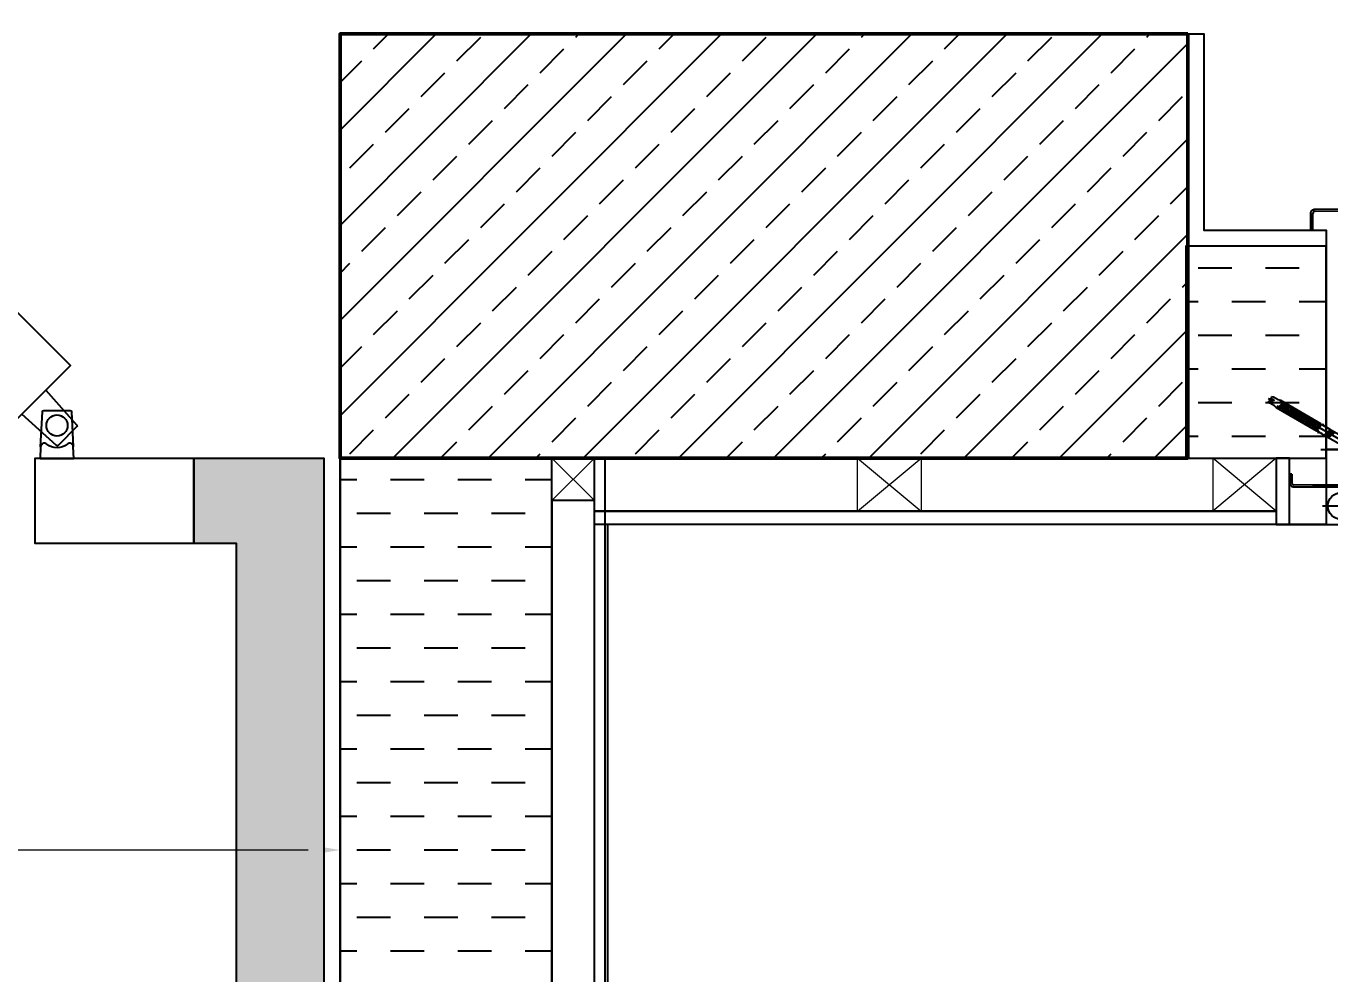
# Model space of a CAD drawing. Extents: x 820 to 5791, y 1495 to 5010.
# Drawn here: x 2364.8 to 2487.8, y 3638.1 to 3727.5 of the extents above; entities that cross this region are included whole.
import ezdxf

# ---------------------------------------------------------------- set-up
doc = ezdxf.new("R2010")
doc.units = 0
doc.header["$LTSCALE"] = 20
doc.linetypes.add('( Hidden )', pattern=[0.375, 0.25, -0.125])
doc.linetypes.add('CACHE', pattern=[0.375, 0.25, -0.125])
doc.layers.get('0').update_dxf_attribs({"linetype": 'CONTINUOUS', "lineweight": 15})
doc.layers.get('DEFPOINTS').update_dxf_attribs({"linetype": 'CONTINUOUS'})
for name, color, linetype, lineweight in [('0_YKA_Dim_int', 183, 'CONTINUOUS', 9), ('3_V_Profile_Metal', 141, 'CONTINUOUS', 15), ('_00_TT_PLASTER INTERIOR', 60, 'CONTINUOUS', 0), ('Asma Tavan Ölçü', 7, 'CONTINUOUS', 15), ('KOLON', 7, 'CONTINUOUS', 50)]:
    doc.layers.add(name, color=color, linetype=linetype, lineweight=lineweight)
for name, color, linetype in [('2_V_Wall', 43, 'CONTINUOUS'), ('2_V_Wall_Cementboard', 240, 'CONTINUOUS'), ('2_V_Wall_Gasblock', 133, 'CONTINUOUS'), ('3_V_Insulation_Sound', 41, 'BATTING'), ('4_V0_Door', 21, 'CONTINUOUS'), ('6_YKA_Furniture_Stainless', 95, 'CONTINUOUS'), ('Kiriş', 7, 'CONTINUOUS'), ('Kıtc-003 Kapı', 3, 'CONTINUOUS'), ('Kıtc-034 Soğuk Oda', 1, 'CONTINUOUS'), ('TARAMA', 8, 'CONTINUOUS')]:
    doc.layers.add(name, color=color, linetype=linetype)
doc.layers.add('_00_TT_AREA', color=140, linetype='CONTINUOUS', plot=False)
doc.styles.add('ROMANSTW', font='Romanstw.shx', dxfattribs={"width": 0.8})
doc.linetypes.add('BATTING', pattern='A,0.00254,-2.54,[134,ltypeshp.shx,S=2.54,R=0,X=-2.54,Y=0],-5.08,[134,ltypeshp.shx,S=2.54,R=180,X=2.54,Y=0],-2.54', length=10.16254)
doc.dimstyles.new('ÖLÇÜ-8', dxfattribs={"dimtxt": 8, "dimasz": 3, "dimexe": 3, "dimexo": 0, "dimgap": 3, "dimtad": 1, "dimdec": 0, "dimzin": 0, "dimdsep": 46, "dimtxsty": 'ROMANSTW', "dimsah": 1, "dimcen": 0.09, "dimclrt": 256, "dimadec": 0, "dimazin": 0, "dimtfac": 1, "dimtdec": 0, "dimtix": 1, "dimtmove": 0, "dimatfit": 0, "dimfxl": 1, "dimtolj": 1, "dimtzin": 0, "dimlwd": 9, "dimlwe": 9, "dimarcsym": 0})

# ---------------------------------------------------------------- blocks, each defined once
blk = doc.blocks.new('mek kap')
at = {"layer": '4_V0_Door'}
for p, q in [((39329.49, 96833.05, 0), (39333.89, 96833.06, 0)), ((39335.85, 96831.86, 0), (39336.05, 96831.86, 0)), ((39332.61, 96810.36, 0), (39332.61, 96830.36, 0)), ((39333.11, 96829.55, 0), (39328.91, 96829.54, 0)), ((39329.81, 96829.47, 0), (39333.17, 96827.54, 0)), ((39333.28, 96827.9, 0), (39331.36, 96829.01, 0)), ((39331.79, 96827.9, 0), (39332.38, 96828.42, 0)), ((39332.32, 96828.46, 0), (39332.46, 96828.38, 0)), ((39332.32, 96828.46, 0), (39332.46, 96828.38, 0)), ((39332.32, 96828.46, 0), (39332.46, 96828.38, 0)), ((39332.91, 96827.26, 0), (39330.99, 96828.36, 0)), ((39331.89, 96827.85, 0), (39332.48, 96828.36, 0)), ((39331.95, 96827.81, 0), (39332.54, 96828.33, 0)), ((39332.05, 96827.76, 0), (39332.64, 96828.27, 0)), ((39332.11, 96827.72, 0), (39332.7, 96828.23, 0)), ((39332.21, 96827.66, 0), (39332.8, 96828.18, 0)), ((39332.26, 96827.63, 0), (39332.25, 96827.62, 0)), ((39332.4, 96827.55, 0), (39332.26, 96827.63, 0)), ((39332.26, 96827.63, 0), (39332.4, 96827.55, 0)), ((39332.26, 96827.63, 0), (39332.4, 96827.55, 0)), ((39332.26, 96827.63, 0), (39332.4, 96827.55, 0)), ((39332.26, 96827.63, 0), (39332.4, 96827.55, 0)), ((39332.62, 96827.42, 0), (39332.48, 96827.5, 0)), ((39332.48, 96827.5, 0), (39332.62, 96827.42, 0)), ((39332.48, 96827.5, 0), (39332.57, 96827.45, 0)), ((39332.48, 96827.5, 0), (39332.62, 96827.42, 0)), ((39332.62, 96827.42, 0), (39332.48, 96827.5, 0)), ((39332.54, 96828.33, 0), (39332.68, 96828.26, 0)), ((39332.54, 96828.33, 0), (39332.68, 96828.26, 0)), ((39332.54, 96828.33, 0), (39332.68, 96828.26, 0)), ((39332.54, 96828.33, 0), (39332.68, 96828.26, 0)), ((39332.57, 96827.45, 0), (39332.62, 96827.42, 0)), ((39332.84, 96827.29, 0), (39332.71, 96827.37, 0)), ((39332.71, 96827.37, 0), (39332.84, 96827.29, 0)), ((39332.71, 96827.37, 0), (39332.84, 96827.29, 0)), ((39332.71, 96827.37, 0), (39332.84, 96827.29, 0)), ((39332.84, 96827.29, 0), (39332.71, 96827.37, 0)), ((39332.71, 96827.37, 0), (39332.84, 96827.29, 0)), ((39332.76, 96828.21, 0), (39332.9, 96828.13, 0)), ((39332.76, 96828.21, 0), (39332.9, 96828.13, 0)), ((39332.76, 96828.21, 0), (39332.9, 96828.13, 0)), ((39332.76, 96828.21, 0), (39332.9, 96828.13, 0)), ((39332.76, 96828.21, 0), (39332.9, 96828.13, 0)), ((39332.87, 96827.18, 0), (39332.91, 96827.26, 0)), ((39333, 96827.17, 0), (39332.87, 96827.18, 0)), ((39333.06, 96827.17, 0), (39332.93, 96827.24, 0)), ((39332.93, 96827.24, 0), (39333.06, 96827.17, 0)), ((39332.93, 96827.24, 0), (39333.05, 96827.17, 0)), ((39332.93, 96827.24, 0), (39333.06, 96827.17, 0)), ((39333.06, 96827.17, 0), (39332.93, 96827.24, 0)), ((39332.93, 96827.24, 0), (39333.01, 96827.2, 0)), ((39332.99, 96828.08, 0), (39333.12, 96828, 0)), ((39332.99, 96828.08, 0), (39333.12, 96828, 0)), ((39332.99, 96828.08, 0), (39333.12, 96828, 0)), ((39332.99, 96828.08, 0), (39333.12, 96828, 0)), ((39332.99, 96828.08, 0), (39333.12, 96828, 0)), ((39333.01, 96827.2, 0), (39333.06, 96827.17, 0)), ((39333.1, 96827.23, 0), (39333.15, 96827.32, 0)), ((39333.21, 96827.95, 0), (39333.34, 96827.87, 0)), ((39333.21, 96827.95, 0), (39333.34, 96827.87, 0)), ((39333.21, 96827.95, 0), (39333.34, 96827.87, 0)), ((39333.21, 96827.95, 0), (39333.34, 96827.87, 0)), ((39333.21, 96827.95, 0), (39333.34, 96827.87, 0)), ((39333.21, 96827.95, 0), (39333.34, 96827.87, 0)), ((39333.33, 96827.98, 0), (39333.28, 96827.9, 0)), ((39333.4, 96827.87, 0), (39333.33, 96827.98, 0)), ((39333.39, 96827.74, 0), (39333.34, 96827.65, 0)), ((39333.43, 96827.82, 0), (39333.57, 96827.75, 0)), ((39333.43, 96827.82, 0), (39333.57, 96827.75, 0)), ((39333.43, 96827.82, 0), (39333.57, 96827.75, 0)), ((39333.43, 96827.82, 0), (39333.57, 96827.75, 0)), ((39333.43, 96827.82, 0), (39333.57, 96827.75, 0)), ((39333.43, 96827.82, 0), (39333.57, 96827.75, 0)), ((39333.5, 96827.8, 0), (39337.29, 96825.62, 0)), ((39333.65, 96827.7, 0), (39333.79, 96827.62, 0)), ((39333.65, 96827.7, 0), (39333.79, 96827.62, 0)), ((39333.65, 96827.7, 0), (39333.79, 96827.62, 0)), ((39333.65, 96827.7, 0), (39333.79, 96827.62, 0)), ((39333.65, 96827.7, 0), (39333.79, 96827.62, 0)), ((39333.87, 96827.57, 0), (39334.01, 96827.49, 0)), ((39333.87, 96827.57, 0), (39334.01, 96827.49, 0)), ((39333.87, 96827.57, 0), (39334.01, 96827.49, 0)), ((39333.87, 96827.57, 0), (39334.01, 96827.49, 0)), ((39333.87, 96827.57, 0), (39334.01, 96827.49, 0)), ((39334.1, 96827.44, 0), (39334.23, 96827.36, 0)), ((39334.1, 96827.44, 0), (39334.23, 96827.36, 0)), ((39334.1, 96827.44, 0), (39334.23, 96827.36, 0)), ((39334.1, 96827.44, 0), (39334.23, 96827.36, 0)), ((39334.32, 96827.31, 0), (39334.45, 96827.24, 0)), ((39334.32, 96827.31, 0), (39334.45, 96827.24, 0)), ((39334.32, 96827.31, 0), (39334.45, 96827.24, 0)), ((39334.54, 96827.19, 0), (39336.64, 96825.98, 0)), ((39334.54, 96827.19, 0), (39334.68, 96827.11, 0)), ((39333.11, 96827.11, 0), (39336.89, 96824.93, 0)), ((39333.19, 96827.09, 0), (39333.15, 96827.12, 0)), ((39333.15, 96827.12, 0), (39333.29, 96827.04, 0)), ((39333.15, 96827.12, 0), (39333.29, 96827.04, 0)), ((39333.15, 96827.12, 0), (39333.29, 96827.04, 0)), ((39333.29, 96827.04, 0), (39333.15, 96827.12, 0)), ((39333.15, 96827.12, 0), (39333.29, 96827.04, 0)), ((39333.37, 96826.99, 0), (39333.51, 96826.91, 0)), ((39333.37, 96826.99, 0), (39333.51, 96826.91, 0)), ((39333.37, 96826.99, 0), (39333.51, 96826.91, 0)), ((39333.51, 96826.91, 0), (39333.37, 96826.99, 0)), ((39333.37, 96826.99, 0), (39333.49, 96826.92, 0)), ((39333.49, 96826.92, 0), (39333.51, 96826.91, 0)), ((39333.59, 96826.86, 0), (39333.73, 96826.78, 0)), ((39333.59, 96826.86, 0), (39333.73, 96826.78, 0)), ((39333.59, 96826.86, 0), (39333.73, 96826.78, 0)), ((39333.64, 96826.84, 0), (39333.59, 96826.86, 0)), ((39333.59, 96826.86, 0), (39333.73, 96826.78, 0)), ((39333.82, 96826.73, 0), (39333.95, 96826.66, 0)), ((39333.95, 96826.66, 0), (39333.82, 96826.73, 0)), ((39333.82, 96826.73, 0), (39333.95, 96826.66, 0)), ((39333.82, 96826.73, 0), (39333.95, 96826.66, 0)), ((39334.04, 96826.61, 0), (39334.17, 96826.53, 0)), ((39334.04, 96826.61, 0), (39334.17, 96826.53, 0)), ((39334.26, 96826.48, 0), (39336.26, 96825.33, 0)), ((39335.93, 96825.52, 0), (39334.26, 96826.48, 0)), ((39334.51, 96826.69, 0), (39334.61, 96826.68, 0)), ((39334.55, 96826.76, 0), (39334.62, 96826.75, 0)), ((39335.65, 96826.04, 0), (39335.76, 96826.04, 0)), ((39335.7, 96826.12, 0), (39335.77, 96826.11, 0)), ((39336.39, 96826.12, 0), (39336.01, 96825.47, 0)), ((39336.64, 96825.98, 0), (39336.58, 96825.58, 0)), ((39336.58, 96825.58, 0), (39336.26, 96825.33, 0)), ((39336.8, 96825.4, 0), (39336.9, 96825.39, 0)), ((39336.84, 96825.48, 0), (39336.92, 96825.46, 0)), ((39336.89, 96824.93, 0), (39337.15, 96824.87, 0)), ((39337.15, 96824.87, 0), (39337.59, 96824.62, 0)), ((39337.29, 96825.62, 0), (39337.47, 96825.43, 0)), ((39337.47, 96825.43, 0), (39337.91, 96825.18, 0)), ((39337.56, 96824.95, 0), (39337.51, 96824.87, 0)), ((39337.76, 96824.73, 0), (39337.51, 96824.87, 0)), ((39337.56, 96824.95, 0), (39337.85, 96824.78, 0)), ((39337.66, 96825.12, 0), (39337.61, 96825.04, 0)), ((39337.61, 96825.04, 0), (39337.9, 96824.87, 0)), ((39337.9, 96824.98, 0), (39337.66, 96825.12, 0)), ((39337.76, 96824.73, 0), (39337.81, 96824.68, 0)), ((39337.76, 96824.59, 0), (39337.81, 96824.68, 0)), ((39337.85, 96824.78, 0), (39337.9, 96824.87, 0)), ((39338.05, 96824.72, 0), (39337.85, 96824.78, 0)), ((39337.9, 96824.98, 0), (39337.97, 96824.95, 0)), ((39337.9, 96824.87, 0), (39338.05, 96824.72, 0)), ((39338.02, 96825.05, 0), (39337.91, 96825.18, 0)), ((39338.02, 96825.05, 0), (39337.97, 96824.95, 0)), ((39337.59, 96824.62, 0), (39337.76, 96824.59, 0)), ((39333.86, 96808.86, 0), (39333.86, 96807.28, 0)), ((39333.86, 96808.86, 0), (39334.06, 96808.86, 0)), ((39333.66, 96807.08, 0), (39328.46, 96807.04, 0))]:
    blk.add_line(p, q, dxfattribs=at)
at = {"layer": '4_V0_Door', "elevation": 0}
for points in [[(39336.05, 96831.86), (39336.05, 96832.66, 0.414214), (39335.65, 96833.06), (39329.49, 96833.05, 0.414214), (39329.19, 96832.75), (39329.2, 96831.67)], [(39335.85, 96831.86), (39335.85, 96832.66, 0.414214), (39335.65, 96832.86), (39329.49, 96832.85, 0.414214), (39329.39, 96832.75), (39329.4, 96831.67)], [(39334.06, 96808.86), (39334.06, 96807.29, -0.414214), (39333.66, 96806.88), (39328.46, 96806.84, -0.414214), (39328.06, 96807.23), (39328.04, 96824.29)]]:
    blk.add_lwpolyline(points, format="xyb", dxfattribs=at)
at = {"layer": '4_V0_Door'}
blk.add_circle((39333.28, 96827.45, 0), 0.0973, dxfattribs=at)
for centre, radius, start, end in [((39333.04, 96827.11, 0), 0.0745, 357.9587, 118.518), ((39333.14, 96826.86, 0), 0.38, 30.6841, 96.0052), ((39333.19, 96826.95, 0), 0.38, 30.6841, 96.0052), ((39333.69, 96827.81, 0), 0.38, 204.2406, 269.5617), ((39333.45, 96827.4, 0), 0.0921, 209.8803, 314.1351), ((39333.74, 96827.9, 0), 0.38, 204.2406, 269.5617), ((39333.47, 96827.87, 0), 0.0745, 181.7279, 288.9113), ((39333.42, 96827.35, 0), 0.0921, 346.1107, 90.3655), ((39333.66, 96827.22, 0), 0.0525, 27.052, 273.1938), ((39333.66, 96826.79, 0), 0.38, 30.6841, 89.9632), ((39333.71, 96827.37, 0), 0.0656, 3.8719, 117.7464), ((39333.71, 96826.87, 0), 0.38, 30.6841, 89.9632), ((39333.77, 96827.46, 0), 0.0656, 3.8719, 117.7464), ((39334.11, 96827.56, 0), 0.38, 210.2826, 269.5617), ((39334.16, 96827.65, 0), 0.38, 210.2826, 269.5617), ((39334.14, 96827.13, 0), 0.0656, 3.8719, 117.7464), ((39334.19, 96827.22, 0), 0.0656, 3.8719, 117.7464), ((39334.58, 96827.41, 0), 0.38, 210.2826, 269.5617), ((39333.53, 96827.05, 0), 0.0656, 182.4994, 296.3739), ((39333.59, 96827.14, 0), 0.0656, 182.4994, 296.3739), ((39333.56, 96826.61, 0), 0.38, 30.6841, 89.9632), ((39333.61, 96826.7, 0), 0.38, 30.6841, 89.9632), ((39333.96, 96826.81, 0), 0.0656, 182.4994, 296.3739), ((39334.01, 96826.9, 0), 0.0656, 182.4994, 296.3739), ((39333.98, 96826.37, 0), 0.38, 30.6841, 89.9632), ((39334.06, 96826.99, 0), 0.0656, 182.4994, 296.3739), ((39334.1, 96827.06, 0), 0.0656, 182.4994, 296.3739), ((39334.04, 96826.46, 0), 0.38, 30.6841, 89.9632), ((39334.09, 96826.55, 0), 0.38, 30.6841, 89.9632), ((39334.13, 96826.63, 0), 0.38, 30.6841, 89.9632), ((39334.53, 96827.32, 0), 0.38, 210.2826, 269.5617), ((39334.38, 96826.57, 0), 0.0656, 182.4994, 296.3739), ((39334.43, 96826.66, 0), 0.0656, 182.4994, 296.3739), ((39334.48, 96826.75, 0), 0.0656, 182.4994, 296.3739), ((39334.41, 96826.13, 0), 0.38, 30.6841, 89.9632), ((39334.52, 96826.82, 0), 0.0656, 182.4994, 296.3739), ((39334.46, 96826.22, 0), 0.38, 30.6841, 89.9632), ((39334.56, 96826.88, 0), 0.0656, 3.8719, 117.7464), ((39334.61, 96826.97, 0), 0.0656, 3.8719, 117.7464), ((39334.63, 96826.71, 0), 0.0394, 231.6352, 105.0321), ((39334.95, 96827.08, 0), 0.38, 210.2826, 269.5617), ((39335, 96827.17, 0), 0.38, 210.2826, 269.5617), ((39334.8, 96826.33, 0), 0.0656, 182.4994, 296.3739), ((39334.81, 96826.58, 0), 0.0525, 27.052, 273.1938), ((39334.85, 96826.42, 0), 0.0656, 182.4994, 296.3739), ((39334.81, 96826.15, 0), 0.38, 30.6841, 89.9632), ((39334.82, 96825.89, 0), 0.38, 30.6841, 89.9632), ((39334.85, 96826.22, 0), 0.38, 30.6841, 89.9632), ((39334.87, 96825.98, 0), 0.38, 30.6841, 89.9632), ((39334.98, 96826.64, 0), 0.0656, 3.8719, 117.7464), ((39335.03, 96826.73, 0), 0.0656, 3.8719, 117.7464), ((39335.37, 96826.84, 0), 0.38, 210.2826, 269.5617), ((39335.42, 96826.93, 0), 0.38, 210.2826, 269.5617), ((39335.2, 96826.34, 0), 0.0656, 182.4994, 296.3739), ((39335.21, 96826.09, 0), 0.0656, 182.4994, 296.3739), ((39335.25, 96826.42, 0), 0.0656, 182.4994, 296.3739), ((39335.27, 96826.18, 0), 0.0656, 182.4994, 296.3739), ((39335.23, 96825.9, 0), 0.38, 30.6841, 89.9632), ((39335.24, 96825.65, 0), 0.38, 30.6841, 89.9632), ((39335.28, 96825.98, 0), 0.38, 30.6841, 89.9632), ((39335.3, 96825.74, 0), 0.38, 30.6841, 89.9632), ((39335.4, 96826.4, 0), 0.0656, 3.8719, 117.7464), ((39335.45, 96826.49, 0), 0.0656, 3.8719, 117.7464), ((39335.79, 96826.6, 0), 0.38, 210.2826, 269.5617), ((39335.84, 96826.69, 0), 0.38, 210.2826, 269.5617), ((39335.62, 96826.1, 0), 0.0656, 182.4994, 296.3739), ((39335.67, 96826.18, 0), 0.0656, 182.4994, 296.3739), ((39335.69, 96825.94, 0), 0.0656, 182.4994, 296.3739), ((39335.78, 96826.07, 0), 0.0394, 231.6352, 105.0321), ((39335.82, 96826.16, 0), 0.0656, 3.8719, 117.7464), ((39335.87, 96826.25, 0), 0.0656, 3.8719, 117.7464), ((39336.21, 96826.36, 0), 0.38, 210.2826, 269.5617), ((39335.95, 96825.94, 0), 0.0525, 27.052, 273.1938), ((39336.26, 96826.45, 0), 0.38, 210.2826, 269.5617), ((39336, 96825.58, 0), 0.38, 30.6841, 89.9632), ((39335.97, 96825.93, 0), 0.464, 276.0217, 24.2241), ((39336.24, 96825.92, 0), 0.0656, 3.8719, 117.7464), ((39336.29, 96826.01, 0), 0.0656, 3.8719, 117.7464), ((39336.63, 96826.11, 0), 0.38, 210.2826, 269.5617), ((39336.68, 96826.2, 0), 0.38, 210.2826, 269.5617), ((39335.64, 96825.85, 0), 0.0656, 182.4994, 296.3739), ((39335.67, 96825.41, 0), 0.38, 30.6841, 89.9632), ((39335.72, 96825.5, 0), 0.38, 30.6841, 89.9632), ((39335.96, 96825.5, 0), 0.38, 30.6841, 89.9632), ((39336.06, 96825.6, 0), 0.0656, 182.4994, 296.3739), ((39336.11, 96825.69, 0), 0.0656, 182.4994, 296.3739), ((39336.09, 96825.16, 0), 0.38, 30.6841, 89.9632), ((39336.14, 96825.25, 0), 0.38, 30.6841, 89.9632), ((39336.35, 96825.7, 0), 0.0656, 182.4994, 296.3739), ((39336.39, 96825.78, 0), 0.0656, 182.4994, 296.3739), ((39336.38, 96825.26, 0), 0.38, 30.6841, 89.9632), ((39336.48, 96825.36, 0), 0.0656, 182.4994, 296.3739), ((39336.42, 96825.34, 0), 0.38, 30.6841, 89.9632), ((39336.53, 96825.45, 0), 0.0656, 182.4994, 296.3739), ((39336.51, 96824.92, 0), 0.38, 30.6841, 89.9632), ((39336.56, 96825.01, 0), 0.38, 30.6841, 89.9632), ((39336.66, 96825.68, 0), 0.0656, 3.8719, 117.7464), ((39336.71, 96825.76, 0), 0.0656, 3.8719, 117.7464), ((39336.77, 96825.46, 0), 0.0656, 182.4994, 296.3739), ((39337.05, 96825.87, 0), 0.38, 210.2826, 269.5617), ((39336.81, 96825.53, 0), 0.0656, 182.4994, 296.3739), ((39337.11, 96825.96, 0), 0.38, 210.2826, 269.5617), ((39336.9, 96825.12, 0), 0.0656, 182.4994, 296.3739), ((39336.95, 96825.21, 0), 0.0656, 182.4994, 296.3739), ((39336.93, 96825.42, 0), 0.0394, 231.6352, 105.0321), ((39336.93, 96825.12, 0), 0.0614, 272.6814, 27.5644), ((39337.08, 96825.43, 0), 0.0656, 3.8719, 117.7464), ((39337.13, 96825.52, 0), 0.0656, 3.8719, 117.7464), ((39337.14, 96825.5, 0), 0.0635, 275.5473, 24.6985), ((39333.66, 96807.28, 0), 0.2, 270.1229, 0.1229)]:
    blk.add_arc(centre, radius, start, end, dxfattribs=at)
at = {"layer": '6_YKA_Furniture_Stainless'}
blk.add_line((39332.95, 96834.87, 0), (39329.42, 96834.87, 0), dxfattribs=at)
blk.add_circle((39331.19, 96834.87, 0), 1.26, dxfattribs=at)
blk = doc.blocks.new('A$C022B2E79')
at = {"layer": 'Kıtc-003 Kapı', "linetype": 'ByBlock'}
for points in [[(2.87, 69.63, 0.617768), (3.45, 69.88), (3.51, 70.98), (0.31, 70.98), (0.37, 69.88, 0.617768), (0.94, 69.63, -0.364026)], [(1.8, 69.76, -0.39805), (1.94, 69.76), (5.23, 66.82), (2.97, 64.56), (0.03, 67.85, -0.39805), (0.03, 67.98)], [(0.55, 66.58), (0.37, 69.88, 0.617768), (0.94, 69.63, -0.364026), (2.87, 69.63, 0.617768), (3.45, 69.88), (3.26, 66.58, -0.39805), (3.16, 66.48), (0.65, 66.48, -0.39805)], [(68.52, 5.66, 0.491935), (69.93, 7.07), (7.71, 69.3, 0.499706), (6.29, 67.88)]]:
    blk.add_lwpolyline(points, format="xyb", close=True, dxfattribs=at)
blk.add_lwpolyline([(62.86, 0), (68.52, 5.66), (6.29, 67.88), (0.63, 62.23), (62.86, 0)], dxfattribs=at)
blk.add_circle((1.91, 67.88), 1, dxfattribs=at)
blk.add_circle((1.91, 67.88), 1, dxfattribs=at)
blk.add_arc((43.52, 53.51), 53.42, 299.6259, 19.0898, dxfattribs=at)
blk = doc.blocks.new('*D365')
at = {"layer": 'Asma Tavan Ölçü', "color": 0, "linetype": 'Continuous', "lineweight": 9, "transparency": 16777216}
for p, q in [((2086.16, 3686.74), (2086.16, 3646.82)), ((2394.38, 3686.77), (2394.38, 3646.82)), ((2391.38, 3649.82), (2089.16, 3649.82))]:
    blk.add_line(p, q, dxfattribs=at)
at = {"layer": 'Asma Tavan Ölçü', "color": 0, "linetype": 'Continuous', "transparency": 16777216}
for points in [[(2089.16, 3650.32), (2089.16, 3649.32), (2086.16, 3649.82)], [(2391.38, 3650.32), (2391.38, 3649.32), (2394.38, 3649.82)]]:
    blk.add_solid(points, dxfattribs=at)
at = {"layer": 'DEFPOINTS', "color": 0, "linetype": 'Continuous', "transparency": 16777216}
for p in [(2086.16, 3686.74), (2394.38, 3686.77), (2086.16, 3649.82)]:
    blk.add_point(p, dxfattribs=at)
at = {"layer": 'Asma Tavan Ölçü', "linetype": 'Continuous', "transparency": 16777216, "insert": (2240.27, 3656.82), "char_height": 8, "attachment_point": 5, "style": 'ROMANSTW'}
blk.add_mtext('\\A1;308', dxfattribs=at)

msp = doc.modelspace()

# ---------------------------------------------------------------- hatches: boundary and pattern name
h = msp.add_hatch()
h.set_pattern_fill('HONEY', color=1, angle=90)
h.paths.add_polyline_path([(2392.88, 3686.75), (2380.58, 3686.75), (2380.58, 3678.75), (2384.6, 3678.75), (2384.6, 3402.34), (2392.89, 3402.12)])
h.paths.add_polyline_path([(2260.58, 3686.74), (2086.16, 3686.74), (2086.16, 3402.33), (2094.44, 3402.33), (2094.46, 3678.74), (2260.58, 3678.74)])
at = {"layer": '2_V_Wall_Gasblock'}
h = msp.add_hatch(dxfattribs=at)
h.set_pattern_fill('DASH', color=256, style=0)
h.set_pattern_definition([(0, (5164.5872, -4629.65), (3.175, 3.175), [3.175, -3.175])])
h.paths.add_polyline_path([(2474.18, 3686.77), (2487.42, 3686.77), (2487.42, 3706.77), (2474.18, 3706.77)])
h = msp.add_hatch(dxfattribs=at)
h.set_pattern_fill('DASH', color=256, style=0)
h.set_pattern_definition([(0, (5091.543, -4849.65), (3.175, 3.175), [3.175, -3.175])])
h.paths.add_polyline_path([(2394.38, 3466.77), (2414.38, 3466.77), (2414.38, 3686.77), (2394.38, 3686.77)])
at = {"layer": 'TARAMA'}
h = msp.add_hatch(dxfattribs=at)
h.set_pattern_fill('ANSI33', color=256)
h.set_pattern_definition([(45, (5164.587, -4629.65), (-4.490128, 4.490128), []), (45, (5169.077, -4629.65), (-4.490128, 4.490128), [3.175, -1.5875])])
h.paths.add_polyline_path([(2474.38, 3726.77), (2474.38, 3686.77), (2394.38, 3686.77), (2394.38, 3726.77)])

# ---------------------------------------------------------------- linework, layer by layer
at = {"layer": '2_V_Wall'}
for points in [[(2474.18, 3686.77), (2487.42, 3686.77), (2487.42, 3706.77), (2474.18, 3706.77)], [(2394.38, 3466.77), (2414.38, 3466.77), (2414.38, 3686.77), (2394.38, 3686.77)]]:
    msp.add_lwpolyline(points, close=True, dxfattribs=at)
at = {"layer": '2_V_Wall_Cementboard'}
for points in [[(2482.73, 3680.52), (2483.98, 3680.52), (2483.98, 3686.77), (2482.73, 3686.77)], [(2482.73, 3681.77), (2482.73, 3680.52), (2418.38, 3680.52), (2418.38, 3681.77)]]:
    msp.add_lwpolyline(points, close=True, dxfattribs=at)
at = {"layer": '2_V_Wall_Cementboard', "linetype": '( Hidden )', "ltscale": 50}
msp.add_lwpolyline([(2483.98, 3680.52), (2587.58, 3680.52)], dxfattribs=at)
at = {"layer": '3_V_Insulation_Sound', "linetype": 'Continuous'}
for points in [[(2418.38, 3681.77), (2418.38, 3686.77), (2482.73, 3686.77), (2482.73, 3681.77)], [(2418.38, 3682.77), (2414.38, 3682.77), (2414.38, 3473.55), (2418.38, 3473.55)]]:
    msp.add_lwpolyline(points, close=True, dxfattribs=at)
at = {"layer": '3_V_Profile_Metal'}
for points in [[(2414.38, 3686.77), (2414.38, 3682.77), (2418.38, 3682.77), (2418.38, 3686.77), (2414.38, 3686.77), (2418.38, 3682.77), (2414.38, 3682.77), (2418.38, 3686.77)], [(2443.21, 3681.77), (2443.21, 3686.77), (2449.21, 3686.77), (2449.21, 3681.77), (2443.21, 3681.77), (2449.21, 3686.77), (2443.21, 3686.77), (2449.21, 3681.77)], [(2482.73, 3681.77), (2482.73, 3686.77), (2476.73, 3686.77), (2476.73, 3681.77), (2482.73, 3681.77), (2476.73, 3686.77), (2482.73, 3686.77), (2476.73, 3681.77)]]:
    msp.add_lwpolyline(points, dxfattribs=at)
at = {"layer": '_00_TT_AREA'}
for points in [[(2394.38, 3196.77), (2394.38, 3726.77), (2475.88, 3726.77), (2475.88, 3708.27), (2487.42, 3708.27), (2487.42, 3687.58), (2584.95, 3687.58), (2584.95, 3708.27), (2620.84, 3708.27), (2620.84, 3888.27), (2790.84, 3888.27), (2790.84, 4164.77), (3292.9, 4164.76)], [(2723.34, 3166.69), (2723.34, 3220.41), (2662.14, 3220.41), (2662.14, 3290.41), (2553.13, 3290.41), (2553.13, 3547.91), (2584.38, 3547.91), (2584.38, 3541.66), (2723.34, 3541.66), (2723.34, 3572.51), (2730.4, 3572.51), (2730.4, 3667.03), (2723.34, 3667.03), (2723.34, 3680.52), (2584.95, 3680.52), (2584.95, 3687.58), (2487.42, 3687.58), (2487.42, 3680.52), (2419.63, 3680.52), (2419.63, 3668.3)], [(2419.63, 3668.3), (2419.63, 3567.8), (2419.63, 2937.8)]]:
    msp.add_lwpolyline(points, dxfattribs=at)
at = {"layer": '_00_TT_PLASTER INTERIOR'}
msp.add_lwpolyline([(2487.42, 3708.27), (2475.88, 3708.27), (2475.88, 3726.77), (2474.38, 3726.77)], dxfattribs=at)
at = {"layer": 'Kiriş', "color": 4, "linetype": 'CACHE', "lineweight": -3, "ltscale": 50}
msp.add_lwpolyline([(2394.38, 3686.77), (2419.38, 3686.77), (2419.38, 2931.54), (2394.38, 2931.54)], close=True, dxfattribs=at)
at = {"layer": 'KOLON'}
msp.add_lwpolyline([(2474.38, 3726.77), (2474.38, 3686.77), (2394.38, 3686.77), (2394.38, 3726.77)], close=True, dxfattribs=at)
at = {"layer": 'Kıtc-034 Soğuk Oda'}
for points in [[(2380.58, 3686.74), (2365.58, 3686.74), (2365.58, 3678.75), (2380.58, 3678.75)], [(2392.89, 3402.12), (2392.88, 3686.75), (2380.58, 3686.75), (2380.58, 3678.75), (2384.58, 3678.75), (2384.6, 3402.34)]]:
    msp.add_lwpolyline(points, close=True, dxfattribs=at)

# ---------------------------------------------------------------- block references
at = {"layer": '0_YKA_Dim_int', "rotation": 179.9999999999999}
msp.add_blockref('mek kap', (41820.04, 100517.13, 0), dxfattribs=at)
at = {"layer": 'Kıtc-034 Soğuk Oda', "rotation": 180}
msp.add_blockref('A$C022B2E79', (2369.58, 3757.73), dxfattribs=at)

# ---------------------------------------------------------------- dimensions: what is measured, and where the dimension line sits
at = {"layer": 'Asma Tavan Ölçü', "linetype": 'Continuous'}
dim = msp.add_linear_dim(base=(2086.16, 3649.82), p1=(2394.38, 3686.77), p2=(2086.16, 3686.74), dimstyle='ÖLÇÜ-8', dxfattribs=at)
dim.commit()
dim.dimension.update_dxf_attribs({"geometry": '*D365', "text_midpoint": (2240.27, 3656.82)})

doc.saveas('drawing.dxf')
